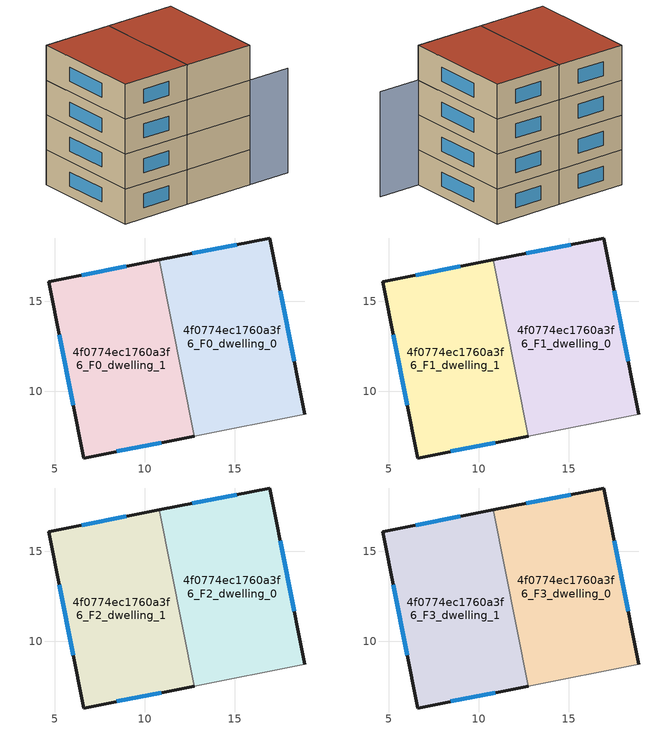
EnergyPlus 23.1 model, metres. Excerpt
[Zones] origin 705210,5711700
4f0774ec1760a3f6_F0_dwelling_0
 floor ground (EU_floor_Construction): 16.96,18.53 18.91,8.73 12.75,7.51 10.81,17.31 z0
 wall outside (EU_wall_Construction): 18.91,8.73 16.96,18.53 10.81,17.31 z0:3
 wall adiabatic (EU_wall_Construction): 12.75,7.51 18.91,8.73 z0:3
 wall to 4f0774ec1760a3f6_F0_dwelling_1 (EU_wall_Construction): 10.81,17.31 12.75,7.51 z0:3
 window (EU_Window_Construction): 15.12,18.17 12.65,17.68 / 18.33,11.66 17.55,15.6 z0.9:2.1
4f0774ec1760a3f6_F0_dwelling_1
 floor ground (EU_floor_Construction): 10.81,17.31 12.75,7.51 6.59,6.29 4.65,16.09 z0
 wall outside (EU_wall_Construction): 10.81,17.31 4.65,16.09 6.59,6.29 12.75,7.51 z0:3
 window (EU_Window_Construction): 8.43,6.66 10.9,7.15 / 5.23,13.16 6.01,9.23 / 8.96,16.95 6.49,16.46 z0.9:2.1
4f0774ec1760a3f6_F1_dwelling_0
 floor to 4f0774ec1760a3f6_F0_dwelling_0 (EU_floor_Construction): 16.96,18.53 18.91,8.73 12.75,7.51 10.81,17.31 z3
 wall outside (EU_wall_Construction): 18.91,8.73 16.96,18.53 10.81,17.31 z3:6
 wall adiabatic (EU_wall_Construction): 12.75,7.51 18.91,8.73 z3:6
 wall to 4f0774ec1760a3f6_F1_dwelling_1 (EU_wall_Construction): 10.81,17.31 12.75,7.51 z3:6
 window (EU_Window_Construction): 15.12,18.17 12.65,17.68 / 18.33,11.66 17.55,15.6 z3.9:5.1
4f0774ec1760a3f6_F1_dwelling_1
 floor to 4f0774ec1760a3f6_F0_dwelling_1 (EU_floor_Construction): 10.81,17.31 12.75,7.51 6.59,6.29 4.65,16.09 z3
 wall outside (EU_wall_Construction): 10.81,17.31 4.65,16.09 6.59,6.29 12.75,7.51 z3:6
 window (EU_Window_Construction): 8.43,6.66 10.9,7.15 / 5.23,13.16 6.01,9.23 / 8.96,16.95 6.49,16.46 z3.9:5.1
4f0774ec1760a3f6_F2_dwelling_0
 floor to 4f0774ec1760a3f6_F1_dwelling_0 (EU_floor_Construction): 16.96,18.53 18.91,8.73 12.75,7.51 10.81,17.31 z6
 wall outside (EU_wall_Construction): 18.91,8.73 16.96,18.53 10.81,17.31 z6:9
 wall adiabatic (EU_wall_Construction): 12.75,7.51 18.91,8.73 z6:9
 wall to 4f0774ec1760a3f6_F2_dwelling_1 (EU_wall_Construction): 10.81,17.31 12.75,7.51 z6:9
 window (EU_Window_Construction): 15.12,18.17 12.65,17.68 / 18.33,11.66 17.55,15.6 z6.9:8.1
4f0774ec1760a3f6_F2_dwelling_1
 floor to 4f0774ec1760a3f6_F1_dwelling_1 (EU_floor_Construction): 10.81,17.31 12.75,7.51 6.59,6.29 4.65,16.09 z6
 wall outside (EU_wall_Construction): 10.81,17.31 4.65,16.09 6.59,6.29 12.75,7.51 z6:9
 window (EU_Window_Construction): 8.43,6.66 10.9,7.15 / 5.23,13.16 6.01,9.23 / 8.96,16.95 6.49,16.46 z6.9:8.1
4f0774ec1760a3f6_F3_dwelling_0
 floor to 4f0774ec1760a3f6_F2_dwelling_0 (EU_floor_Construction): 16.96,18.53 18.91,8.73 12.75,7.51 10.81,17.31 z9
 wall outside (EU_wall_Construction): 18.91,8.73 16.96,18.53 10.81,17.31 z9:12
 wall adiabatic (EU_wall_Construction): 12.75,7.51 18.91,8.73 z9:12
 wall to 4f0774ec1760a3f6_F3_dwelling_1 (EU_wall_Construction): 10.81,17.31 12.75,7.51 z9:12
 window (EU_Window_Construction): 15.12,18.17 12.65,17.68 / 18.33,11.66 17.55,15.6 z9.9:11.1
 roof outside (EU_roof_Construction): 18.91,8.73 16.96,18.53 10.81,17.31 12.75,7.51 z12
4f0774ec1760a3f6_F3_dwelling_1
 floor to 4f0774ec1760a3f6_F2_dwelling_1 (EU_floor_Construction): 10.81,17.31 12.75,7.51 6.59,6.29 4.65,16.09 z9
 wall outside (EU_wall_Construction): 10.81,17.31 4.65,16.09 6.59,6.29 12.75,7.51 z9:12
 window (EU_Window_Construction): 8.43,6.66 10.9,7.15 / 5.23,13.16 6.01,9.23 / 8.96,16.95 6.49,16.46 z9.9:11.1
 roof outside (EU_roof_Construction): 12.75,7.51 10.81,17.31 4.65,16.09 6.59,6.29 z12
shading: 7.36,6.5 22.66,9.46 z0:9
[Building]
EU S2 Campaign: North Axis=0; Terrain=City; Solar Distribution=FullExterior
[Site:Location]
London: Latitude=51.5; Longitude=-0.5; Time Zone=0; Elevation=25
[SizingPeriod:WeatherFileDays]
AnnualSizingPeriod: Begin Month=1; Begin Day of Month=1; End Month=12; End Day of Month=31; Day of Week for Start Day=Monday; Use Weather File Daylight Saving Period=No; Use Weather File Rain and Snow Indicators=No
[MATERIAL]
EU_InternalMass_Material: Roughness=MediumRough; Thickness=0.1; Conductivity=1; Density=1800; Specific Heat=900; Thermal Absorptance=0.9; Solar Absorptance=0.7; Visible Absorptance=0.7
[MATERIAL:NOMASS] Roughness=MediumRough; Thermal Absorptance=0.9; Solar Absorptance=0.7; Visible Absorptance=0.7
Name | Thermal Resistance
EU_wall_NoMass | 1.04674
EU_roof_NoMass | 4.32442
EU_floor_NoMass | 2.04616
[WINDOWMATERIAL:SIMPLEGLAZINGSYSTEM]
EU_Window_SimpleGlazing: UFactor=4.25843; Solar Heat Gain Coefficient=0.85; Visible Transmittance=0.85
[CONSTRUCTION]
EU_wall_Construction: EU_wall_NoMass
EU_roof_Construction: EU_roof_NoMass
EU_floor_Construction: EU_floor_NoMass
EU_Window_Construction: EU_Window_SimpleGlazing
EU_InternalMass_Construction: EU_InternalMass_Material
[ZONE] Type=1; Multiplier=1; Ceiling Height=autocalculate; Floor Area=autocalculate; Part of Total Floor Area=Yes
Name | Volume
4f0774ec1760a3f6_F0_dwelling_0 | 188.159
4f0774ec1760a3f6_F1_dwelling_0; 4f0774ec1760a3f6_F2_dwelling_0; 4f0774ec1760a3f6_F3_dwelling_0 | 188.16
4f0774ec1760a3f6_F0_dwelling_1; 4f0774ec1760a3f6_F1_dwelling_1; 4f0774ec1760a3f6_F2_dwelling_1; 4f0774ec1760a3f6_F3_dwelling_1 | 188.189
[INTERNALMASS] Construction=EU_InternalMass_Construction
Name | Zone or ZoneList | Surface Area
4f0774ec1760a3f6_F0_dwelling_0_EU_InternalMass | 4f0774ec1760a3f6_F0_dwelling_0 | 62.7199
4f0774ec1760a3f6_F0_dwelling_1_EU_InternalMass | 4f0774ec1760a3f6_F0_dwelling_1 | 62.7297
4f0774ec1760a3f6_F1_dwelling_0_EU_InternalMass | 4f0774ec1760a3f6_F1_dwelling_0 | 62.7199
4f0774ec1760a3f6_F1_dwelling_1_EU_InternalMass | 4f0774ec1760a3f6_F1_dwelling_1 | 62.7297
4f0774ec1760a3f6_F2_dwelling_0_EU_InternalMass | 4f0774ec1760a3f6_F2_dwelling_0 | 62.7199
4f0774ec1760a3f6_F2_dwelling_1_EU_InternalMass | 4f0774ec1760a3f6_F2_dwelling_1 | 62.7297
4f0774ec1760a3f6_F3_dwelling_0_EU_InternalMass | 4f0774ec1760a3f6_F3_dwelling_0 | 62.7199
4f0774ec1760a3f6_F3_dwelling_1_EU_InternalMass | 4f0774ec1760a3f6_F3_dwelling_1 | 62.7297
[OTHEREQUIPMENT] Fuel Type=Electricity; Design Level Calculation Method=Watts/Area; Power per Zone Floor Area=1; Fraction Latent=0; Fraction Radiant=0; Fraction Lost=0; Carbon Dioxide Generation Rate=0; EndUse Subcategory=EU_Step8_InternalGains
Name | Zone or ZoneList or Space or SpaceList | Schedule
EU_Step8_InternalGain_4f0774ec1760a3f6_F0_dwelling_0_f000 | 4f0774ec1760a3f6_F0_dwelling_0 | EU_Step8_GainSchedule_4f0774ec1760a3f6_F0_dwelling_0_f000
EU_Step8_InternalGain_4f0774ec1760a3f6_F0_dwelling_1_f000 | 4f0774ec1760a3f6_F0_dwelling_1 | EU_Step8_GainSchedule_4f0774ec1760a3f6_F0_dwelling_1_f000
EU_Step8_InternalGain_4f0774ec1760a3f6_F1_dwelling_0_f000 | 4f0774ec1760a3f6_F1_dwelling_0 | EU_Step8_GainSchedule_4f0774ec1760a3f6_F1_dwelling_0_f000
EU_Step8_InternalGain_4f0774ec1760a3f6_F1_dwelling_1_f000 | 4f0774ec1760a3f6_F1_dwelling_1 | EU_Step8_GainSchedule_4f0774ec1760a3f6_F1_dwelling_1_f000
EU_Step8_InternalGain_4f0774ec1760a3f6_F2_dwelling_0_f000 | 4f0774ec1760a3f6_F2_dwelling_0 | EU_Step8_GainSchedule_4f0774ec1760a3f6_F2_dwelling_0_f000
EU_Step8_InternalGain_4f0774ec1760a3f6_F2_dwelling_1_f000 | 4f0774ec1760a3f6_F2_dwelling_1 | EU_Step8_GainSchedule_4f0774ec1760a3f6_F2_dwelling_1_f000
EU_Step8_InternalGain_4f0774ec1760a3f6_F3_dwelling_0_f000 | 4f0774ec1760a3f6_F3_dwelling_0 | EU_Step8_GainSchedule_4f0774ec1760a3f6_F3_dwelling_0_f000
EU_Step8_InternalGain_4f0774ec1760a3f6_F3_dwelling_1_f000 | 4f0774ec1760a3f6_F3_dwelling_1 | EU_Step8_GainSchedule_4f0774ec1760a3f6_F3_dwelling_1_f000
[ZONEVENTILATION:DESIGNFLOWRATE] Schedule=EU_AlwaysOn; Design Flow Rate Calculation Method=AirChanges/Hour; Air Changes per Hour=0.488719; Ventilation Type=Natural; Fan Pressure Rise=0; Fan Total Efficiency=1; Constant Term Coefficient=1; Temperature Term Coefficient=0; Velocity Term Coefficient=0; Velocity Squared Term Coefficient=0; Minimum Indoor Temperature=-100; Maximum Indoor Temperature=100; Delta Temperature=-100; Minimum Outdoor Temperature=-100; Maximum Outdoor Temperature=100; Maximum Wind Speed=40
Name | Zone or ZoneList or Space or SpaceList
EU_ConstantAir_4f0774ec1760a3f6_F0_dwelling_0 | 4f0774ec1760a3f6_F0_dwelling_0
EU_ConstantAir_4f0774ec1760a3f6_F0_dwelling_1 | 4f0774ec1760a3f6_F0_dwelling_1
EU_ConstantAir_4f0774ec1760a3f6_F1_dwelling_0 | 4f0774ec1760a3f6_F1_dwelling_0
EU_ConstantAir_4f0774ec1760a3f6_F1_dwelling_1 | 4f0774ec1760a3f6_F1_dwelling_1
EU_ConstantAir_4f0774ec1760a3f6_F2_dwelling_0 | 4f0774ec1760a3f6_F2_dwelling_0
EU_ConstantAir_4f0774ec1760a3f6_F2_dwelling_1 | 4f0774ec1760a3f6_F2_dwelling_1
EU_ConstantAir_4f0774ec1760a3f6_F3_dwelling_0 | 4f0774ec1760a3f6_F3_dwelling_0
EU_ConstantAir_4f0774ec1760a3f6_F3_dwelling_1 | 4f0774ec1760a3f6_F3_dwelling_1
[HVACTEMPLATE:THERMOSTAT] Constant Heating Setpoint=20; Constant Cooling Setpoint=50
EU_HeatOnly_4f0774ec1760a3f6_F0_dwelling_0; EU_HeatOnly_4f0774ec1760a3f6_F0_dwelling_1; EU_HeatOnly_4f0774ec1760a3f6_F1_dwelling_0; EU_HeatOnly_4f0774ec1760a3f6_F1_dwelling_1; EU_HeatOnly_4f0774ec1760a3f6_F2_dwelling_0; EU_HeatOnly_4f0774ec1760a3f6_F2_dwelling_1; EU_HeatOnly_4f0774ec1760a3f6_F3_dwelling_0; EU_HeatOnly_4f0774ec1760a3f6_F3_dwelling_1
[HVACTEMPLATE:ZONE:IDEALLOADSAIRSYSTEM] System Availability Schedule=EU_AlwaysOn; Maximum Heating Supply Air Temperature=50; Minimum Cooling Supply Air Temperature=13; Maximum Heating Supply Air Humidity Ratio=0.0156; Minimum Cooling Supply Air Humidity Ratio=0.0077; Heating Limit=NoLimit; Cooling Limit=NoLimit; Heating Availability Schedule=EU_AlwaysOn; Cooling Availability Schedule=EU_CoolingOff; Dehumidification Control Type=ConstantSensibleHeatRatio; Cooling Sensible Heat Ratio=0.7; Dehumidification Setpoint=60; Humidification Control Type=None; Humidification Setpoint=30; Outdoor Air Method=None; Outdoor Air Flow Rate per Person=0.00944; Outdoor Air Flow Rate per Zone Floor Area=0; Outdoor Air Flow Rate per Zone=0; Demand Controlled Ventilation Type=None; Outdoor Air Economizer Type=NoEconomizer; Heat Recovery Type=None; Sensible Heat Recovery Effectiveness=0.7; Latent Heat Recovery Effectiveness=0.65
Name | Template Thermostat
4f0774ec1760a3f6_F0_dwelling_0 | EU_HeatOnly_4f0774ec1760a3f6_F0_dwelling_0
4f0774ec1760a3f6_F0_dwelling_1 | EU_HeatOnly_4f0774ec1760a3f6_F0_dwelling_1
4f0774ec1760a3f6_F1_dwelling_0 | EU_HeatOnly_4f0774ec1760a3f6_F1_dwelling_0
4f0774ec1760a3f6_F1_dwelling_1 | EU_HeatOnly_4f0774ec1760a3f6_F1_dwelling_1
4f0774ec1760a3f6_F2_dwelling_0 | EU_HeatOnly_4f0774ec1760a3f6_F2_dwelling_0
4f0774ec1760a3f6_F2_dwelling_1 | EU_HeatOnly_4f0774ec1760a3f6_F2_dwelling_1
4f0774ec1760a3f6_F3_dwelling_0 | EU_HeatOnly_4f0774ec1760a3f6_F3_dwelling_0
4f0774ec1760a3f6_F3_dwelling_1 | EU_HeatOnly_4f0774ec1760a3f6_F3_dwelling_1
[SIZING:ZONE] Zone Cooling Design Supply Air Temperature Input Method=SupplyAirTemperature; Zone Cooling Design Supply Air Temperature=13; Zone Heating Design Supply Air Temperature Input Method=SupplyAirTemperature; Zone Heating Design Supply Air Temperature=50; Zone Cooling Design Supply Air Humidity Ratio=0.008; Zone Heating Design Supply Air Humidity Ratio=0.008; Cooling Design Air Flow Method=DesignDay; Cooling Design Air Flow Rate=0; Cooling Minimum Air Flow per Zone Floor Area=0.000762; Cooling Minimum Air Flow=0; Cooling Minimum Air Flow Fraction=0.2; Heating Design Air Flow Method=DesignDay; Heating Design Air Flow Rate=0; Heating Maximum Air Flow per Zone Floor Area=0.002032; Heating Maximum Air Flow=0.141576; Heating Maximum Air Flow Fraction=0.3; Account for Dedicated Outdoor Air System=No; Dedicated Outdoor Air System Control Strategy=NeutralSupplyAir; Dedicated Outdoor Air Low Setpoint Temperature for Design=autosize; Dedicated Outdoor Air High Setpoint Temperature for Design=autosize; Zone Load Sizing Method=Sensible Load Only No Latent Load; Zone Latent Cooling Design Supply Air Humidity Ratio Input Method=HumidityRatioDifference; Zone Cooling Design Supply Air Humidity Ratio Difference=0.005; Zone Latent Heating Design Supply Air Humidity Ratio Input Method=HumidityRatioDifference; Zone Humidification Design Supply Air Humidity Ratio Difference=0.005
4f0774ec1760a3f6_F0_dwelling_0; 4f0774ec1760a3f6_F0_dwelling_1; 4f0774ec1760a3f6_F1_dwelling_0; 4f0774ec1760a3f6_F1_dwelling_1; 4f0774ec1760a3f6_F2_dwelling_0; 4f0774ec1760a3f6_F2_dwelling_1; 4f0774ec1760a3f6_F3_dwelling_0; 4f0774ec1760a3f6_F3_dwelling_1
[SCHEDULE:CONSTANT]
Name | Hourly Value
EU_AlwaysOn | 1
EU_CoolingOff | 0
[SCHEDULE:FILE] Column Number=1; Rows to Skip at Top=0; Number of Hours of Data=8760; Column Separator=Comma; Interpolate to Timestep=No; Minutes per Item=60; Adjust Schedule for Daylight Savings=Yes
Name | File
EU_Step8_GainSchedule_4f0774ec1760a3f6_F0_dwelling_0_f000 | ../../schedules/4f0774ec1760a3f6/4f0774ec1760a3f6_F0_dwelling_0_f000_gain.csv
EU_Step8_GainSchedule_4f0774ec1760a3f6_F0_dwelling_1_f000 | ../../schedules/4f0774ec1760a3f6/4f0774ec1760a3f6_F0_dwelling_1_f000_gain.csv
EU_Step8_GainSchedule_4f0774ec1760a3f6_F1_dwelling_0_f000 | ../../schedules/4f0774ec1760a3f6/4f0774ec1760a3f6_F1_dwelling_0_f000_gain.csv
EU_Step8_GainSchedule_4f0774ec1760a3f6_F1_dwelling_1_f000 | ../../schedules/4f0774ec1760a3f6/4f0774ec1760a3f6_F1_dwelling_1_f000_gain.csv
EU_Step8_GainSchedule_4f0774ec1760a3f6_F2_dwelling_0_f000 | ../../schedules/4f0774ec1760a3f6/4f0774ec1760a3f6_F2_dwelling_0_f000_gain.csv
EU_Step8_GainSchedule_4f0774ec1760a3f6_F2_dwelling_1_f000 | ../../schedules/4f0774ec1760a3f6/4f0774ec1760a3f6_F2_dwelling_1_f000_gain.csv
EU_Step8_GainSchedule_4f0774ec1760a3f6_F3_dwelling_0_f000 | ../../schedules/4f0774ec1760a3f6/4f0774ec1760a3f6_F3_dwelling_0_f000_gain.csv
EU_Step8_GainSchedule_4f0774ec1760a3f6_F3_dwelling_1_f000 | ../../schedules/4f0774ec1760a3f6/4f0774ec1760a3f6_F3_dwelling_1_f000_gain.csv
